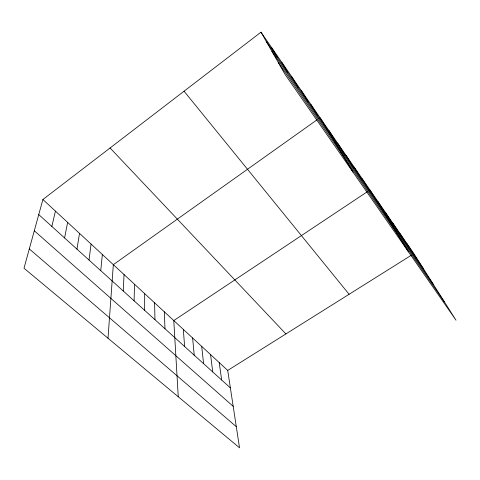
<?xml version="1.0" encoding="UTF-8"?>
<svg xmlns="http://www.w3.org/2000/svg" width="480" height="480" viewBox="0 0 480 480"><rect width="100%" height="100%" fill="white"/><g stroke="black" fill="none" stroke-linecap="round" stroke-linejoin="round"><path stroke-width="0.72" d="M144.66 310.368L144.672 293.64M134.106 300.822L134.484 284.22M123.27 291.024L124.044 274.566M108.006 338.226L113.334 264.66L317.052 119.808M100.74 270.642L102.354 254.502M89.016 260.04L91.08 244.08M76.968 249.144L79.512 233.382M64.584 237.942L67.632 222.396M51.852 226.428L55.434 211.11M42.894 199.518L24 268.224L239.532 447.822L227.706 370.434L42.894 199.518L260.988 32.178L413.886 253.644L456 320.202L285.258 74.742L260.988 32.178M318.84 118.542L320.028 117.69L352.992 172.116M367.5 191.61L173.784 320.562L178.254 396.762M368.718 190.8L369.936 189.984L408.462 251.862M227.706 370.434L411.36 255.228M29.304 248.946L236.298 426.672M34.296 230.778L233.196 406.338M38.754 214.584L230.376 387.888M110.076 147.972L285.894 333.93M184.062 91.206L349.104 294.276M271.908 51.33L433.302 284.328M278.352 62.628L444.39 301.854M266.226 41.364L423.294 268.518M407.016 243.696L416.304 258.408M399.972 233.496L409.128 248.034M392.754 223.032L401.766 237.384M385.344 212.304L394.206 226.452M377.742 201.294L386.442 215.22M362.16 178.722L370.5 192.168M354.18 167.166L362.328 180.342M345.984 155.292L353.922 168.186M337.566 143.1L345.276 155.688M328.92 130.572L336.39 142.83M310.884 104.448L317.82 115.98M301.482 90.828L308.124 101.952M291.798 76.806L298.128 87.498M281.832 62.37L287.82 72.594M271.566 47.502L277.194 57.222M219.234 362.598L221.658 380.004M210.57 354.582L212.736 371.934M201.696 346.38L203.592 363.666M192.612 337.98L194.226 355.194M183.312 329.376L184.626 346.512M164.31 311.802L164.994 328.752M154.608 302.832L154.956 319.674"/></g></svg>
